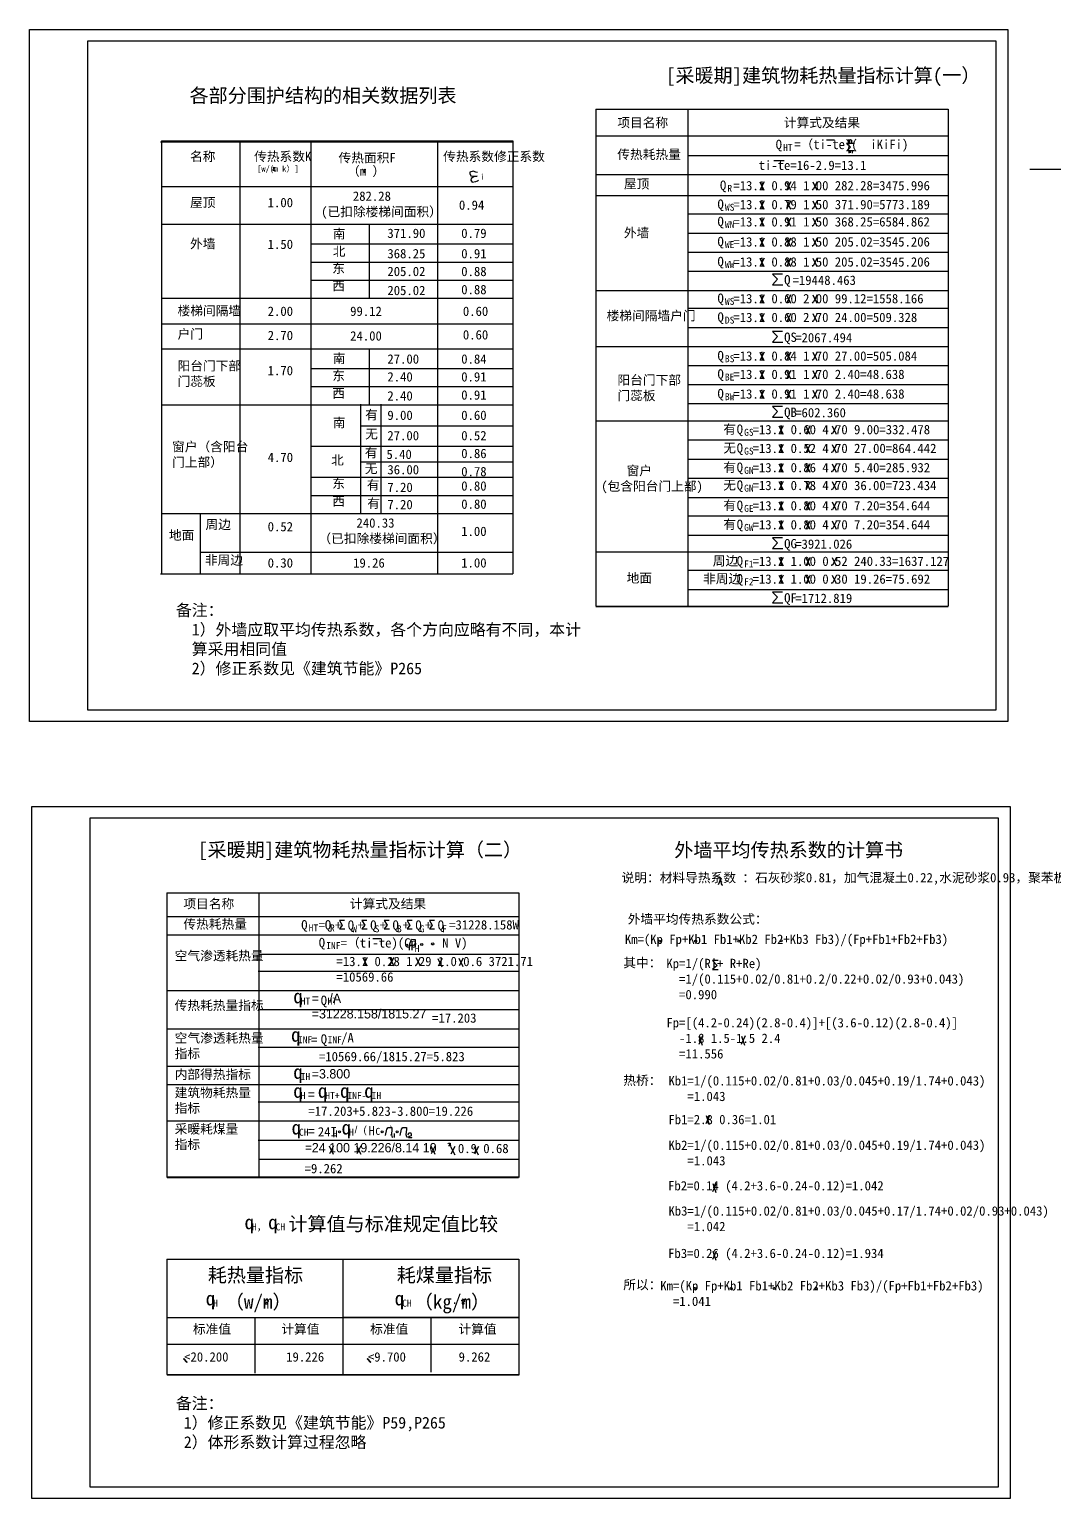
# Model space of a CAD drawing. Header units: metres. Extents: x 338339 to 1133840, y -479113 to 96125.
# Drawn here: x 338339 to 382344, y -285922 to -222886 of the extents above; entities that cross this region are included whole.
import ezdxf

# ---------------------------------------------------------------- set-up
doc = ezdxf.new("R2010")
doc.units = ezdxf.units.M
doc.layers.add('PUB_TITLE', color=4, linetype='Continuous')

msp = doc.modelspace()

# ---------------------------------------------------------------- linework, layer by layer
for p, q in [((362655.47, -226310.15), (362655.47, -247636.49)), ((366603.07, -226308.58), (366603.07, -247620.07)), ((377768.45, -226310.15), (377768.45, -247628.21)), ((362654.65, -227458.48), (377739.88, -227458.48)), ((344009.72, -227666.75), (359084.92, -227666.75)), ((344009.72, -227666.75), (344009.72, -246250.22)), ((347366.76, -227682.62), (347366.76, -246250.22)), ((350423.98, -227674.06), (350423.98, -246250.22)), ((355860.09, -227711.68), (355860.09, -246250.22)), ((359084.92, -227666.75), (359084.92, -246251.47)), ((372550.66, -227631.13), (372898.05, -227631.13)), ((373755.01, -227782.71), (373411.8, -227782.71)), ((373411.8, -227782.71), (373583.4, -227942.6)), ((373583.4, -227942.6), (373457.56, -228079.65)), ((373457.56, -228079.65), (373755.01, -228079.65)), ((373477.86, -227614.97), (373477.86, -227739.11)), ((373483.78, -227644.53), (373501.55, -227620.89)), ((373501.55, -227620.89), (373531.15, -227620.89)), ((373506.29, -228111.33), (373506.29, -228203.12)), ((373531.15, -227620.89), (373543, -227638.62)), ((373543, -227638.62), (373578.53, -227614.97)), ((373543, -227638.62), (373543, -227739.11)), ((373543, -227739.11), (373543, -227638.62)), ((373543.07, -228123.57), (373595.17, -228123.57)), ((373549.2, -228157.22), (373598.24, -228157.22)), ((373578.53, -227614.97), (373625.9, -227632.71)), ((373625.9, -227632.71), (373625.9, -227739.11)), ((373653.65, -228095.39), (373653.65, -228192.04)), ((348786.03, -228821.79), (348835.8, -228799.71)), ((348838.52, -228799.71), (348849.58, -228843.87)), ((366620.58, -228302.17), (377769.63, -228302.17)), ((370298.28, -228506.31), (370728.48, -228506.31)), ((348559.48, -228931.82), (348562.06, -228908.61)), ((348791.56, -228904.59), (348786.88, -228934.4)), ((348786.88, -228934.4), (348859.2, -228931.82)), ((348797.02, -228904.59), (348791.49, -228910.11)), ((348824.74, -228871.47), (348791.56, -228904.59)), ((348846.86, -228843.87), (348824.74, -228871.47)), ((352695.19, -228903.91), (352744.96, -228881.83)), ((352700.72, -228986.71), (352695.19, -228992.23)), ((352695.19, -228992.23), (352696.04, -229016.52)), ((352696.04, -229016.52), (352768.36, -229013.94)), ((352733.9, -228953.59), (352700.72, -228986.71)), ((352756.01, -228925.99), (352733.9, -228953.59)), ((352744.96, -228881.83), (352756.01, -228925.99)), ((352768.36, -229013.94), (352770.94, -228990.73)), ((357393.81, -228972.64), (357248.71, -229008.85)), ((357248.71, -229008.85), (357248.71, -229063.17)), ((357248.71, -229063.17), (357284.99, -229171.8)), ((357284.99, -229171.8), (357448.22, -229189.91)), ((357303.12, -229280.44), (357284.99, -229352.86)), ((357284.99, -229352.86), (357339.4, -229443.39)), ((357411.94, -229208.01), (357303.12, -229280.44)), ((357339.4, -229443.39), (357502.63, -229407.18)), ((357502.63, -229008.85), (357393.81, -228972.64)), ((357557.04, -229189.91), (357411.94, -229208.01)), ((357448.22, -229189.91), (357557.04, -229189.91)), ((357575.17, -229026.96), (357502.63, -229008.85)), ((357502.63, -229407.18), (357575.17, -229389.07)), ((357575.17, -229389.07), (357611.45, -229352.86)), ((362659.46, -229118.41), (377769.63, -229118.41)), ((369687.8, -229422.84), (369861.7, -229780.91)), ((369872.57, -229422.84), (369698.67, -229759.21)), ((370839.91, -229422.84), (371013.81, -229780.91)), ((371024.68, -229422.84), (370850.78, -229759.21)), ((371970.29, -229422.84), (372144.19, -229780.91)), ((372155.06, -229422.84), (371981.15, -229759.21)), ((381275.01, -228885.51), (396385.18, -228885.51)), ((344009.72, -229631.76), (359082.72, -229631.76)), ((362659.46, -230018.86), (377769.63, -230018.86)), ((369687.8, -230234.76), (369861.7, -230592.82)), ((369872.57, -230234.76), (369698.67, -230571.12)), ((370839.91, -230234.76), (371013.81, -230592.82)), ((371024.68, -230234.76), (370850.78, -230571.12)), ((371970.29, -230234.76), (372144.19, -230592.82)), ((372155.06, -230234.76), (371981.15, -230571.12)), ((344009.72, -231247.99), (359082.72, -231247.99)), ((352924.12, -231264.7), (352924.12, -234429.51)), ((366603.07, -230796.57), (377769.63, -230796.57)), ((369687.8, -230976.07), (369861.7, -231334.14)), ((369872.57, -230976.07), (369698.67, -231312.44)), ((370839.91, -230976.07), (371013.81, -231334.14)), ((371024.68, -230976.07), (370850.78, -231312.44)), ((371970.29, -230976.07), (372144.19, -231334.14)), ((372155.06, -230976.07), (371981.15, -231312.44)), ((366603.07, -231622.08), (377769.63, -231622.08)), ((369687.8, -231836.27), (369861.7, -232194.33)), ((369872.57, -231836.27), (369698.67, -232172.63)), ((370839.91, -231836.27), (371013.81, -232194.33)), ((371024.68, -231836.27), (370850.78, -232172.63)), ((371970.29, -231836.27), (372144.19, -232194.33)), ((372155.06, -231836.27), (371981.15, -232172.63)), ((350428.39, -232090.56), (359059.82, -232090.56)), ((366603.07, -232439.68), (377769.63, -232439.68)), ((350428.39, -232867.25), (359059.82, -232867.25)), ((369687.8, -232695.74), (369861.7, -233053.81)), ((369872.57, -232695.74), (369698.67, -233032.11)), ((370839.91, -232695.74), (371013.81, -233053.81)), ((371024.68, -232695.74), (370850.78, -233032.11)), ((371970.29, -232695.74), (372144.19, -233053.81)), ((372155.06, -232695.74), (371981.15, -233032.11)), ((350428.39, -233644.42), (359059.82, -233644.42)), ((366603.07, -233265.19), (377769.63, -233265.19)), ((370659.06, -233383.05), (370234.85, -233383.05)), ((370234.85, -233383.05), (370452.69, -233600.52)), ((370452.69, -233600.52), (370234.85, -233840.87)), ((370234.85, -233840.87), (370681.99, -233840.87)), ((344009.72, -234421.12), (359059.82, -234421.12)), ((362659.46, -234090.08), (377769.63, -234090.08)), ((369687.8, -234271.47), (369861.7, -234629.53)), ((369872.57, -234271.47), (369698.67, -234607.83)), ((370839.91, -234271.47), (371013.81, -234629.53)), ((371024.68, -234271.47), (370850.78, -234607.83)), ((371970.29, -234271.47), (372144.19, -234629.53)), ((372155.06, -234271.47), (371981.15, -234607.83)), ((366603.07, -234853.02), (377769.63, -234853.02)), ((369687.8, -235076.34), (369861.7, -235434.41)), ((369872.57, -235076.34), (369698.67, -235412.7)), ((370839.91, -235076.34), (371013.81, -235434.41)), ((371024.68, -235076.34), (370850.78, -235412.7)), ((371970.29, -235076.34), (372144.19, -235434.41)), ((372155.06, -235076.34), (371981.15, -235412.7)), ((344009.72, -235515.24), (359059.82, -235515.24)), ((366603.07, -235670.62), (377769.63, -235670.62)), ((370234.85, -235845.72), (370452.69, -236063.19)), ((370659.06, -235845.72), (370234.85, -235845.72)), ((370452.69, -236063.19), (370234.85, -236303.54)), ((370234.85, -236303.54), (370681.99, -236303.54)), ((344009.72, -236593.71), (359059.82, -236593.71)), ((352928.29, -236593.15), (352928.29, -238982.18)), ((362653.3, -236496.13), (377769.63, -236496.13)), ((369687.8, -236732.75), (369861.7, -237090.82)), ((369872.57, -236732.75), (369698.67, -237069.12)), ((370839.91, -236732.75), (371013.81, -237090.82)), ((371024.68, -236732.75), (370850.78, -237069.12)), ((371970.29, -236732.75), (372144.19, -237090.82)), ((372155.06, -236732.75), (371981.15, -237069.12)), ((350428.39, -237437.43), (359059.82, -237437.43)), ((366603.07, -237300.31), (377769.63, -237300.31)), ((369687.8, -237518.85), (369861.7, -237876.91)), ((369872.57, -237518.85), (369698.67, -237855.21)), ((370839.91, -237518.85), (371013.81, -237876.91)), ((371024.68, -237518.85), (370850.78, -237855.21)), ((371970.29, -237518.85), (372144.19, -237876.91)), ((372155.06, -237518.85), (371981.15, -237855.21)), ((350428.39, -238214.13), (359059.82, -238214.13)), ((366603.07, -238125.83), (377769.63, -238125.83)), ((369687.8, -238361.54), (369861.7, -238719.61)), ((369872.57, -238361.54), (369698.67, -238697.9)), ((370839.91, -238361.54), (371013.81, -238719.61)), ((371024.68, -238361.54), (370850.78, -238697.9)), ((371970.29, -238361.54), (372144.19, -238719.61)), ((372155.06, -238361.54), (371981.15, -238697.9)), ((344006.55, -238991.29), (359059.82, -238991.29)), ((352553.58, -238972.15), (352553.58, -243641.58)), ((353426.23, -238972.15), (353426.23, -243641.58)), ((366603.07, -238943.43), (377769.63, -238943.43)), ((370659.06, -239065.33), (370234.85, -239065.33)), ((370234.85, -239065.33), (370452.69, -239282.79)), ((370452.69, -239282.79), (370234.85, -239523.15)), ((370234.85, -239523.15), (370681.99, -239523.15)), ((352551.34, -239898.99), (359059.82, -239898.99)), ((362656.58, -239686.99), (377769.63, -239686.99)), ((370512.9, -239889.45), (370686.8, -240247.52)), ((370697.67, -239889.45), (370523.77, -240225.81)), ((371665.01, -239889.45), (371838.92, -240247.52)), ((371849.78, -239889.45), (371675.88, -240225.81)), ((372795.39, -239889.45), (372969.29, -240247.52)), ((372980.16, -239889.45), (372806.26, -240225.81)), ((350428.39, -240770.15), (359059.82, -240770.15)), ((366603.07, -240500.97), (377769.63, -240500.97)), ((370512.9, -240695.46), (370686.8, -241053.52)), ((370697.67, -240695.46), (370523.77, -241031.82)), ((371665.01, -240695.46), (371838.92, -241053.52)), ((371849.78, -240695.46), (371675.88, -241031.82)), ((372795.39, -240695.46), (372969.29, -241053.52)), ((372980.16, -240695.46), (372806.26, -241031.82)), ((366603.07, -241326.48), (377769.63, -241326.48)), ((352570.75, -241438.96), (359079.23, -241438.96)), ((370512.9, -241522.13), (370686.8, -241880.2)), ((370697.67, -241522.13), (370523.77, -241858.5)), ((371665.01, -241522.13), (371838.92, -241880.2)), ((371849.78, -241522.13), (371675.88, -241858.5)), ((372795.39, -241522.13), (372969.29, -241880.2)), ((372980.16, -241522.13), (372806.26, -241858.5)), ((350428.39, -242104.4), (359059.82, -242104.4)), ((366603.07, -242144.08), (377769.63, -242144.08)), ((370512.9, -242286.81), (370686.8, -242644.87)), ((370697.67, -242286.81), (370523.77, -242623.17)), ((371665.01, -242286.81), (371838.92, -242644.87)), ((371849.78, -242286.81), (371675.88, -242623.17)), ((372795.39, -242286.81), (372969.29, -242644.87)), ((372980.16, -242286.81), (372806.26, -242623.17)), ((350428.39, -242881.56), (359059.82, -242881.56)), ((366603.07, -242969.59), (377769.63, -242969.59)), ((370512.9, -243154.82), (370686.8, -243512.88)), ((370697.67, -243154.82), (370523.77, -243491.18)), ((371665.01, -243154.82), (371838.92, -243512.88)), ((371849.78, -243154.82), (371675.88, -243491.18)), ((372795.39, -243154.82), (372969.29, -243512.88)), ((372980.16, -243154.82), (372806.26, -243491.18)), ((344009.72, -243658.26), (359059.82, -243658.26)), ((345668.26, -243661.71), (345668.26, -246241.35)), ((366603.07, -243757.45), (377769.63, -243757.45)), ((370512.9, -243971.66), (370686.8, -244329.72)), ((370697.67, -243971.66), (370523.77, -244308.02)), ((371665.01, -243971.66), (371838.92, -244329.72)), ((371849.78, -243971.66), (371675.88, -244308.02)), ((372795.39, -243971.66), (372969.29, -244329.72)), ((372980.16, -243971.66), (372806.26, -244308.02)), ((366603.07, -244582.96), (377769.63, -244582.96)), ((370234.85, -244703.14), (370452.69, -244920.61)), ((370659.06, -244703.14), (370234.85, -244703.14)), ((370452.69, -244920.61), (370234.85, -245160.96)), ((370234.85, -245160.96), (370681.99, -245160.96)), ((345669.21, -245312.49), (359056.99, -245312.49)), ((362656.72, -245298.91), (377769.63, -245298.91)), ((370512.9, -245539.26), (370686.8, -245897.32)), ((370697.67, -245539.26), (370523.77, -245875.62)), ((371665.01, -245539.26), (371838.92, -245897.32)), ((371849.78, -245539.26), (371675.88, -245875.62)), ((372795.39, -245539.26), (372969.29, -245897.32)), ((372980.16, -245539.26), (372806.26, -245875.62)), ((344010.59, -246250.22), (359084.92, -246250.22)), ((366603.07, -246091.42), (377769.63, -246091.42)), ((370512.9, -246303.82), (370686.8, -246661.88)), ((370697.67, -246303.82), (370523.77, -246640.18)), ((371665.01, -246303.82), (371838.92, -246661.88)), ((371849.78, -246303.82), (371675.88, -246640.18)), ((372795.39, -246303.82), (372969.29, -246661.88)), ((372980.16, -246303.82), (372806.26, -246640.18)), ((366603.07, -246916.93), (377769.63, -246916.93)), ((370659.06, -247028.75), (370234.85, -247028.75)), ((370234.85, -247028.75), (370452.69, -247246.22)), ((362656.72, -247632.88), (377769.63, -247632.88)), ((370452.69, -247246.22), (370234.85, -247486.57)), ((370234.85, -247486.57), (370681.99, -247486.57)), ((367859.55, -259226.86), (367956.95, -259256.03)), ((367986.17, -259392.16), (367898.51, -259586.63)), ((367956.95, -259256.03), (367995.91, -259353.26)), ((367995.91, -259353.26), (368034.87, -259547.74)), ((368034.87, -259547.74), (368064.09, -259586.63)), ((368064.09, -259586.63), (368093.31, -259596.35)), ((344235.31, -259924.62), (344235.31, -272145.3)), ((348182.91, -259923.05), (348182.91, -272145.3)), ((359348.29, -259924.62), (359348.29, -272145.3)), ((344243.55, -260952.77), (359347.42, -260952.77)), ((351865.83, -261121.53), (351650.78, -261121.53)), ((351650.78, -261121.53), (351768.71, -261315.44)), ((351768.71, -261315.44), (351650.78, -261474.72)), ((351650.78, -261474.72), (351872.77, -261474.72)), ((352614.96, -261121.53), (352732.89, -261315.44)), ((352830.01, -261121.53), (352614.96, -261121.53)), ((352732.89, -261315.44), (352614.96, -261474.72)), ((352614.96, -261474.72), (352836.95, -261474.72)), ((353787.2, -261121.53), (353572.15, -261121.53)), ((353572.15, -261121.53), (353690.08, -261315.44)), ((353690.08, -261315.44), (353572.15, -261474.72)), ((353572.15, -261474.72), (353794.14, -261474.72)), ((354768.13, -261121.53), (354553.07, -261121.53)), ((354553.07, -261121.53), (354671, -261315.44)), ((354671, -261315.44), (354553.07, -261474.72)), ((354553.07, -261474.72), (354775.06, -261474.72)), ((355510.26, -261121.53), (355628.2, -261315.44)), ((355725.32, -261121.53), (355510.26, -261121.53)), ((355628.2, -261315.44), (355510.26, -261474.72)), ((355510.26, -261474.72), (355732.25, -261474.72)), ((344240.07, -261731.05), (359354.48, -261731.05)), ((353086.49, -261887.75), (353433.87, -261887.75)), ((354650.96, -262394.03), (354664.48, -262124.21)), ((354664.48, -262124.21), (354745.56, -261921.84)), ((354826.65, -262191.66), (354677.99, -262191.66)), ((354745.56, -261921.84), (354894.22, -261935.33)), ((354894.22, -262110.71), (354826.65, -262191.66)), ((354894.22, -261935.33), (354894.22, -262110.71)), ((348187.92, -262556.56), (359354.48, -262556.56)), ((352650.35, -262708.47), (352824.26, -263066.53)), ((352835.12, -262708.47), (352661.22, -263044.83)), ((353802.46, -262708.47), (353976.37, -263066.53)), ((353987.24, -262708.47), (353813.33, -263044.83)), ((354932.84, -262708.47), (355106.74, -263066.53)), ((355117.61, -262708.47), (354943.71, -263044.83)), ((355871.16, -262746.7), (356045.06, -263104.76)), ((356055.93, -262746.7), (355882.03, -263083.06)), ((356771.18, -262727.58), (356945.08, -263085.65)), ((356955.95, -262727.58), (356782.05, -263063.95)), ((367898.57, -262837.44), (367658.5, -262837.44)), ((367658.5, -262837.44), (367852.85, -263042.87)), ((348165.85, -263292.7), (359332.41, -263292.7)), ((367852.85, -263042.87), (367658.5, -263225.47)), ((367658.5, -263225.47), (367898.57, -263225.47)), ((344251.25, -264118.21), (359332.41, -264118.21)), ((348165.85, -264935.81), (359332.41, -264935.81)), ((344281.36, -265761.32), (359332.41, -265761.32)), ((348165.85, -266549.18), (359332.41, -266549.18)), ((367227.16, -266072.82), (367065.91, -266437.69)), ((367077.18, -266076.81), (367211.07, -266464.42)), ((369054.62, -266072.82), (368893.37, -266437.69)), ((368904.65, -266076.81), (369038.53, -266464.42)), ((344245.34, -267374.69), (359332.41, -267374.69)), ((344251.66, -268157.77), (359354.48, -268157.77)), ((348165.85, -268893.91), (359332.41, -268893.91)), ((344251.25, -269719.42), (359332.41, -269719.42)), ((367531.97, -269478.55), (367370.72, -269843.42)), ((367382, -269482.54), (367515.88, -269870.15)), ((353627.03, -270346.65), (353676.73, -270073.74)), ((353676.73, -270073.74), (353738.86, -269999.31)), ((353738.86, -269999.31), (353900.4, -269999.31)), ((353900.4, -270086.15), (353875.55, -270297.03)), ((353875.55, -270297.03), (353900.4, -270383.87)), ((353900.4, -269999.31), (353900.4, -270086.15)), ((353900.4, -270383.87), (353937.68, -270408.68)), ((354001.06, -270251.12), (354001.06, -270430.4)), ((354255.58, -270346.65), (354305.28, -270073.74)), ((354305.28, -270073.74), (354367.41, -269999.31)), ((354367.41, -269999.31), (354528.95, -269999.31)), ((354528.95, -270086.15), (354504.1, -270297.03)), ((354504.1, -270297.03), (354528.95, -270383.87)), ((354528.95, -269999.31), (354528.95, -270086.15)), ((354528.95, -270383.87), (354566.23, -270408.68)), ((354599.68, -270310.88), (354619.64, -270231.2)), ((354619.64, -270380.6), (354609.66, -270420.44)), ((354609.66, -270420.44), (354609.66, -270430.4)), ((354619.64, -270231.2), (354709.43, -270231.2)), ((354659.54, -270380.6), (354619.64, -270380.6)), ((354719.41, -270350.72), (354659.54, -270380.6)), ((354709.43, -270231.2), (354729.38, -270290.96)), ((354729.38, -270290.96), (354719.41, -270350.72)), ((354749.34, -270430.4), (354749.34, -270410.48)), ((348165.85, -270537.02), (359332.41, -270537.02)), ((351203.25, -270792.16), (351377.16, -271150.22)), ((351388.03, -270792.16), (351214.12, -271128.52)), ((352385.8, -270792.16), (352559.71, -271150.22)), ((352570.58, -270792.16), (352396.67, -271128.52)), ((354609.66, -270430.4), (354699.45, -270430.4)), ((354699.45, -270430.4), (354749.34, -270430.4)), ((355566.61, -270792.16), (355740.51, -271150.22)), ((355751.38, -270792.16), (355577.47, -271128.52)), ((356318.46, -270699.26), (356335.15, -270674.27)), ((356343.5, -270790.92), (356326.81, -270774.25)), ((356335.15, -270674.27), (356401.93, -270674.27)), ((356385.23, -270799.25), (356343.5, -270790.92)), ((356401.93, -270724.26), (356351.85, -270732.59)), ((356351.85, -270732.59), (356401.93, -270732.59)), ((356410.27, -270782.58), (356385.23, -270799.25)), ((356401.93, -270674.27), (356401.93, -270724.26)), ((356401.93, -270732.59), (356410.27, -270782.58)), ((356421.25, -270808.25), (356595.15, -271166.32)), ((356606.02, -270808.25), (356432.12, -271144.62)), ((357433.41, -270808.25), (357607.32, -271166.32)), ((357618.19, -270808.25), (357444.28, -271144.62)), ((348177.52, -271362.53), (359332.41, -271362.53)), ((344249.53, -272150.39), (359332.41, -272150.39)), ((367823.46, -272399.05), (367662.21, -272763.92)), ((367673.49, -272403.04), (367807.37, -272790.65)), ((367823.46, -275299.65), (367662.21, -275664.52)), ((367673.49, -275303.64), (367807.37, -275691.25)), ((344235.31, -275649.29), (344235.31, -280592.63)), ((351791.8, -275649.29), (351791.8, -280631.44)), ((359348.29, -275649.29), (359348.29, -280611.56)), ((348467.68, -277414.56), (348527.35, -277384.78)), ((348467.68, -277444.35), (348467.68, -277414.56)), ((348482.6, -277503.92), (348479.77, -277564.5)), ((348479.77, -277564.5), (348542.27, -277563.49)), ((348542.27, -277503.92), (348482.6, -277503.92)), ((348527.35, -277384.78), (348572.11, -277384.78)), ((348587.03, -277459.24), (348542.27, -277503.92)), ((348542.27, -277563.49), (348572.11, -277563.49)), ((348572.11, -277384.78), (348587.03, -277459.24)), ((348572.11, -277563.49), (348572.11, -277533.7)), ((356592.52, -277503.92), (356589.69, -277564.5)), ((356901.82, -277414.56), (356961.49, -277384.78)), ((356901.82, -277444.35), (356901.82, -277414.56)), ((356916.74, -277503.92), (356913.91, -277564.5)), ((356913.91, -277564.5), (356976.41, -277563.49)), ((356976.41, -277503.92), (356916.74, -277503.92)), ((356961.49, -277384.78), (357006.25, -277384.78)), ((357021.16, -277459.24), (356976.41, -277503.92)), ((356976.41, -277563.49), (357006.25, -277563.49)), ((357006.25, -277384.78), (357021.16, -277459.24)), ((357006.25, -277563.49), (357006.25, -277533.7)), ((344230.14, -278149), (359345.37, -278149)), ((344230.14, -278149), (351787.76, -278149)), ((348008.95, -278149), (348008.95, -280540.59)), ((359345.37, -278149), (351787.76, -278149)), ((355566.56, -278149), (355566.56, -280502.24)), ((344251.66, -279301.74), (359354.48, -279301.74)), ((344251.66, -280611.56), (359354.48, -280611.56))]:
    msp.add_line(p, q)
for points in [[(362655.47, -226310.15), (377768.45, -226310.15)], [(343963.85, -227712.85), (359076.83, -227712.85)], [(343963.85, -246240.68), (359076.83, -246240.68)], [(362655.47, -247651.47), (377768.45, -247651.47)], [(344235.31, -259924.62), (359348.29, -259924.62)], [(344235.31, -272117.55), (359348.29, -272117.55)], [(344235.31, -275649.29), (359348.29, -275649.29)], [(344235.31, -280592.63), (359348.29, -280592.63)]]:
    msp.add_lwpolyline(points)
for points in [[(344950.77, -279929.23), (344965.34, -279917.02), (345109.46, -280073.63), (345091.57, -280088.12)], [(352835.32, -279929.23), (352849.88, -279917.02), (352994.01, -280073.63), (352976.11, -280088.12)]]:
    msp.add_lwpolyline(points, close=True)
for centre, radius in [((373506.29, -228092.97), 6.84), ((348882.48, -228966.25), 9.5), ((354543.28, -262182.56), 43.33), ((355176.75, -262146.63), 43.33), ((355648.97, -262125.68), 43.33), ((365376, -262005.23), 43.33), ((366936.25, -262005.23), 43.33), ((368792.89, -262001), 43.33), ((370609.17, -261992.76), 43.33), ((351651.3, -270189.91), 43.33), ((353477.96, -270189.91), 43.33), ((354126.46, -270189.91), 43.33), ((366894.64, -276901.55), 43.33), ((368462.75, -276901.55), 43.33), ((370303, -276901.55), 43.33), ((372104.94, -276901.55), 43.33)]:
    msp.add_circle(centre, radius)
at = {"layer": 'PUB_TITLE'}
for points in [[(338338.69, -252585.57), (338338.69, -222885.57), (380338.69, -222885.57), (380338.69, -252585.57)], [(340838.69, -252085.57), (379838.69, -252085.57), (379838.69, -223385.57), (340838.69, -223385.57)], [(338440.44, -285922), (338440.44, -256222), (380440.44, -256222), (380440.44, -285922)], [(340940.44, -285422), (379940.44, -285422), (379940.44, -256722), (340940.44, -256722)]]:
    msp.add_lwpolyline(points, close=True, dxfattribs=at)

# ---------------------------------------------------------------- texts
at = {"attachment_point": 1}
for s, insert, char_height in [('{\\f宋体|b0|i0|c134|p54;[采暖期]建筑物耗热量指标计算(一）}', (365657.33, -224559.24), 600), ('{\\f宋体|b0|i0|c134|p54;各部分围护结构的相关数据列表}', (345213.85, -225421.78), 600), ('{\\f宋体|b0|i0|c134|p54;项目名称}', (363574.72, -226683.97), 400), ('{\\f宋体|b0|i0|c134|p54;计算式及结果}', (370720, -226683.97), 400), ('{\\f宋体|b0|i0|c134|p54;=（ti-te)(  iKiFi)}', (371166.6, -227621.71), 400), ('{\\f宋体|b0|i0|c134|p54;名称}', (345234.84, -228136.31), 400), ('{\\f宋体|b0|i0|c134|p54;传热系数K}', (347986.3, -228136.31), 400), ('{\\f宋体|b0|i0|c134|p54;传热面积F}', (351609, -228193.78), 400), ('{\\f宋体|b0|i0|c134|p54;传热系数修正系数}', (356100, -228136.31), 400), ('{\\f宋体|b0|i0|c134|p54;传热耗热量}', (363574.72, -228047.42), 400), ('{\\f宋体|b0|i0|c134|p54;Q}', (370370.87, -227621.71), 400), ('HT', (370689.42, -227805.13), 300), ('{\\f宋体|b0|i0|c134|p54;[w/(m} {\\f宋体|b0|i0|c134|p54;k）]}', (348118.24, -228743.14), 250), ('{\\f宋体|b0|i0|c134|p54;（m ）}', (351973.29, -228767.03), 400), ('{\\f宋体|b0|i0|c134|p54;ti-te=16-2.9=13.1}', (369640.39, -228517.41), 400), ('{\\f宋体|b0|i0|c134|p54;i}', (357689.58, -229088.23), 250), ('{\\f宋体|b0|i0|c134|p54;屋顶}', (363856.31, -229312.42), 400), ('{\\f宋体|b0|i0|c134|p54;Q}', (367978.96, -229371.69), 400), ('{\\f宋体|b0|i0|c134|p54;=13.1 0.94 1.00 282.28=3475.996}', (368555.57, -229388.62), 400), ('{\\f宋体|b0|i0|c134|p54;屋顶}', (345234.84, -230113.39), 400), ('{\\f宋体|b0|i0|c134|p54;     282.28\\P(已扣除楼梯间面积）}', (350863.51, -229839.97), 400), ('{\\f宋体|b0|i0|c134|p54;R}', (368297.51, -229555.12), 300), ('{\\f宋体|b0|i0|c134|p54;1.00}', (348566.99, -230113.39), 400), ('{\\f宋体|b0|i0|c134|p54;0.94}', (356776.73, -230222.79), 400), ('{\\f宋体|b0|i0|c134|p54;Q}', (367872.64, -230183.61), 400), ('{\\f宋体|b0|i0|c134|p54;WS}', (368191.19, -230367.03), 300), ('{\\f宋体|b0|i0|c134|p54;=13.1 0.79 1.50 371.90=5773.189}', (368555.57, -230200.54), 400), ('{\\f宋体|b0|i0|c134|p54;Q}', (367872.64, -230924.92), 400), ('{\\f宋体|b0|i0|c134|p54;WN}', (368191.19, -231108.34), 300), ('{\\f宋体|b0|i0|c134|p54;=13.1 0.91 1.50 368.25=6584.862}', (368555.57, -230941.85), 400), ('{\\f宋体|b0|i0|c134|p54;外墙}', (345234.84, -231880.74), 400), ('{\\f宋体|b0|i0|c134|p54;1.50}', (348566.99, -231905.99), 400), ('{\\f宋体|b0|i0|c134|p54;南}', (351360.36, -231454.63), 400), ('{\\f宋体|b0|i0|c134|p54;371.90}', (353704.93, -231433.09), 400), ('{\\f宋体|b0|i0|c134|p54;0.79}', (356875.16, -231433.09), 400), ('{\\f宋体|b0|i0|c134|p54;外墙}', (363856.31, -231409.15), 400), ('{\\f宋体|b0|i0|c134|p54;Q}', (367872.64, -231785.12), 400), ('{\\f宋体|b0|i0|c134|p54;WE}', (368191.19, -231968.54), 300), ('{\\f宋体|b0|i0|c134|p54;=13.1 0.88 1.50 205.02=3545.206}', (368555.57, -231802.05), 400), ('{\\f宋体|b0|i0|c134|p54;北}', (351360.36, -232206.58), 400), ('{\\f宋体|b0|i0|c134|p54;368.25}', (353704.93, -232306.14), 400), ('{\\f宋体|b0|i0|c134|p54;0.91}', (356875.16, -232306.14), 400), ('{\\f宋体|b0|i0|c134|p54;东}', (351337.54, -232935.74), 400), ('{\\f宋体|b0|i0|c134|p54;205.02}', (353704.93, -233070.06), 400), ('{\\f宋体|b0|i0|c134|p54;0.88}', (356875.16, -233070.06), 400), ('{\\f宋体|b0|i0|c134|p54;Q}', (367872.64, -232644.59), 400), ('{\\f宋体|b0|i0|c134|p54;WW}', (368191.19, -232828.02), 300), ('{\\f宋体|b0|i0|c134|p54;=13.1 0.88 1.50 205.02=3545.206}', (368555.57, -232661.52), 400), ('{\\f宋体|b0|i0|c134|p54;西}', (351337.54, -233687.68), 400), ('{\\f宋体|b0|i0|c134|p54;0.88}', (356875.16, -233848.97), 400), ('{\\f宋体|b0|i0|c134|p54;Q}', (370735.04, -233431), 400), ('{\\f宋体|b0|i0|c134|p54;=19448.463}', (371094.84, -233447.93), 400), ('{\\f宋体|b0|i0|c134|p54;205.02}', (353704.93, -233886.62), 400), ('{\\f宋体|b0|i0|c134|p54;Q}', (367872.64, -234220.32), 400), ('{\\f宋体|b0|i0|c134|p54;WS}', (368191.19, -234403.74), 300), ('{\\f宋体|b0|i0|c134|p54;=13.1 0.60 2.00 99.12=1558.166}', (368555.57, -234237.24), 400), ('{\\f宋体|b0|i0|c134|p54;楼梯间隔墙}', (344700, -234756.4), 400), ('{\\f宋体|b0|i0|c134|p54;2.00}', (348566.99, -234779.2), 400), ('{\\f宋体|b0|i0|c134|p54;99.12}', (352107.07, -234779.2), 400), ('{\\f宋体|b0|i0|c134|p54;0.60}', (356946.09, -234779.2), 400), ('{\\f宋体|b0|i0|c134|p54;楼梯间隔墙户门}', (363115.24, -234968.97), 400), ('{\\f宋体|b0|i0|c134|p54;Q}', (367872.64, -235025.19), 400), ('{\\f宋体|b0|i0|c134|p54;=13.1 0.60 2.70 24.00=509.328}', (368555.57, -235042.12), 400), ('{\\f宋体|b0|i0|c134|p54;户门}', (344700, -235751.68), 400), ('{\\f宋体|b0|i0|c134|p54;DS}', (368191.19, -235208.61), 300), ('{\\f宋体|b0|i0|c134|p54;2.70}', (348566.99, -235815.95), 400), ('{\\f宋体|b0|i0|c134|p54;24.00}', (352107.07, -235836.68), 400), ('{\\f宋体|b0|i0|c134|p54;0.60}', (356946.09, -235788.88), 400), ('{\\f宋体|b0|i0|c134|p54;QS}', (370735.04, -235893.67), 400), ('{\\f宋体|b0|i0|c134|p54;=2067.494}', (371208.84, -235910.6), 400), ('{\\f宋体|b0|i0|c134|p54;南}', (351360.36, -236801.5), 400), ('{\\f宋体|b0|i0|c134|p54;27.00}', (353704.93, -236828.23), 400), ('{\\f宋体|b0|i0|c134|p54;0.84}', (356875.16, -236828.23), 400), ('{\\f宋体|b0|i0|c134|p54;Q}', (367872.64, -236681.6), 400), ('{\\f宋体|b0|i0|c134|p54;BS}', (368191.19, -236865.03), 300), ('{\\f宋体|b0|i0|c134|p54;=13.1 0.84 1.70 27.00=505.084}', (368555.57, -236698.53), 400), ('{\\f宋体|b0|i0|c134|p54;阳台门下部\\P门蕊板}', (344700, -237120), 400), ('{\\f宋体|b0|i0|c134|p54;1.70}', (348566.99, -237323.31), 400), ('{\\f宋体|b0|i0|c134|p54;东}', (351337.54, -237543.15), 400), ('{\\f宋体|b0|i0|c134|p54;2.40}', (353704.93, -237592.15), 400), ('{\\f宋体|b0|i0|c134|p54;0.91}', (356875.16, -237592.15), 400), ('{\\f宋体|b0|i0|c134|p54;Q}', (367872.64, -237467.7), 400), ('{\\f宋体|b0|i0|c134|p54;=13.1 0.91 1.70 2.40=48.638}', (368555.57, -237484.63), 400), ('{\\f宋体|b0|i0|c134|p54;西}', (351337.54, -238295.1), 400), ('{\\f宋体|b0|i0|c134|p54;阳台门下部\\P门蕊板}', (363580.86, -237728.89), 400), ('{\\f宋体|b0|i0|c134|p54;BE}', (368191.19, -237651.12), 300), ('{\\f宋体|b0|i0|c134|p54;2.40}', (353704.93, -238408.71), 400), ('{\\f宋体|b0|i0|c134|p54;0.91}', (356875.16, -238371.06), 400), ('{\\f宋体|b0|i0|c134|p54;Q}', (367872.64, -238310.39), 400), ('{\\f宋体|b0|i0|c134|p54;BW}', (368191.19, -238493.81), 300), ('{\\f宋体|b0|i0|c134|p54;=13.1 0.91 1.70 2.40=48.638}', (368555.57, -238327.32), 400), ('{\\f宋体|b0|i0|c134|p54;南}', (351360.36, -239554.11), 400), ('{\\f宋体|b0|i0|c134|p54;有}', (352752.57, -239220.75), 400), ('{\\f宋体|b0|i0|c134|p54;9.00}', (353704.93, -239241.52), 400), ('{\\f宋体|b0|i0|c134|p54;0.60}', (356875.16, -239241.52), 400), ('{\\f宋体|b0|i0|c134|p54;QB}', (370735.04, -239113.27), 400), ('{\\f宋体|b0|i0|c134|p54;=602.360}', (371208.84, -239130.2), 400), ('{\\f宋体|b0|i0|c134|p54;无}', (352752.57, -240042.76), 400), ('{\\f宋体|b0|i0|c134|p54;27.00}', (353704.93, -240114.57), 400), ('{\\f宋体|b0|i0|c134|p54;0.52}', (356875.16, -240114.57), 400), ('{\\f宋体|b0|i0|c134|p54;有}', (368124.28, -239838.3), 400), ('{\\f宋体|b0|i0|c134|p54;Q}', (368697.74, -239838.3), 400), ('{\\f宋体|b0|i0|c134|p54;GS}', (369016.29, -240021.72), 300), ('{\\f宋体|b0|i0|c134|p54;=13.1 0.60 4.70 9.00=332.478}', (369380.67, -239855.23), 400), ('{\\f宋体|b0|i0|c134|p54;窗户（含阳台\\P门上部）}', (344464.59, -240586.87), 400), ('{\\f宋体|b0|i0|c134|p54;有}', (352735.05, -240847.28), 400), ('{\\f宋体|b0|i0|c134|p54;无}', (368124.28, -240644.31), 400), ('{\\f宋体|b0|i0|c134|p54;Q}', (368697.74, -240644.31), 400), ('{\\f宋体|b0|i0|c134|p54;=13.1 0.52 4.70 27.00=864.442}', (369380.67, -240661.24), 400), ('{\\f宋体|b0|i0|c134|p54;4.70}', (348566.99, -241046.91), 400), ('{\\f宋体|b0|i0|c134|p54;北}', (351290.33, -241164.94), 400), ('{\\f宋体|b0|i0|c134|p54;5.40}', (353664.98, -240916.8), 400), ('{\\f宋体|b0|i0|c134|p54;0.86}', (356875.16, -240878.49), 400), ('{\\f宋体|b0|i0|c134|p54;有}', (368124.28, -241470.98), 400), ('{\\f宋体|b0|i0|c134|p54;GS}', (369016.29, -240827.73), 300), ('{\\f宋体|b0|i0|c134|p54;无}', (352735.05, -241529.38), 400), ('{\\f宋体|b0|i0|c134|p54;36.00}', (353704.93, -241575.42), 400), ('{\\f宋体|b0|i0|c134|p54;0.78}', (356875.16, -241657.4), 400), ('{\\f宋体|b0|i0|c134|p54;    窗户\\P(包含阳台门上部)}', (362884.43, -241615.94), 400), ('{\\f宋体|b0|i0|c134|p54;Q}', (368697.74, -241470.98), 400), ('{\\f宋体|b0|i0|c134|p54;GN}', (369016.29, -241654.41), 300), ('{\\f宋体|b0|i0|c134|p54;=13.1 0.86 4.70 5.40=285.932}', (369380.67, -241487.91), 400), ('{\\f宋体|b0|i0|c134|p54;东}', (351337.54, -242172.88), 400), ('{\\f宋体|b0|i0|c134|p54;有}', (352822.65, -242228.97), 400), ('{\\f宋体|b0|i0|c134|p54;7.20}', (353704.93, -242332.16), 400), ('{\\f宋体|b0|i0|c134|p54;0.80}', (356875.16, -242274.56), 400), ('{\\f宋体|b0|i0|c134|p54;无}', (368124.28, -242235.66), 400), ('{\\f宋体|b0|i0|c134|p54;Q}', (368697.74, -242235.66), 400), ('{\\f宋体|b0|i0|c134|p54;GN}', (369016.29, -242419.08), 300), ('{\\f宋体|b0|i0|c134|p54;=13.1 0.78 4.70 36.00=723.434}', (369380.67, -242252.58), 400), ('{\\f宋体|b0|i0|c134|p54;西}', (351337.54, -242924.83), 400), ('{\\f宋体|b0|i0|c134|p54;有}', (352840.17, -243016), 400), ('{\\f宋体|b0|i0|c134|p54;7.20}', (353704.93, -243071.21), 400), ('{\\f宋体|b0|i0|c134|p54;0.80}', (356875.16, -243053.47), 400), ('{\\f宋体|b0|i0|c134|p54;有}', (368124.28, -243103.67), 400), ('{\\f宋体|b0|i0|c134|p54;Q}', (368697.74, -243103.67), 400), ('{\\f宋体|b0|i0|c134|p54;GE}', (369016.29, -243287.09), 300), ('{\\f宋体|b0|i0|c134|p54;=13.1 0.80 4.70 7.20=354.644}', (369380.67, -243120.6), 400), ('{\\f宋体|b0|i0|c134|p54;周边}', (345899.12, -243924.29), 400), ('{\\f宋体|b0|i0|c134|p54;      240.33\\P（已扣除楼梯间面积）}', (350745.9, -243861.24), 400), ('{\\f宋体|b0|i0|c134|p54;有}', (368124.28, -243920.5), 400), ('{\\f宋体|b0|i0|c134|p54;Q}', (368697.74, -243920.5), 400), ('{\\f宋体|b0|i0|c134|p54;=13.1 0.80 4.70 7.20=354.644}', (369380.67, -243937.43), 400), ('{\\f宋体|b0|i0|c134|p54;地面}', (344329.26, -244383.63), 400), ('{\\f宋体|b0|i0|c134|p54;0.52}', (348566.99, -244020.4), 400), ('{\\f宋体|b0|i0|c134|p54;1.00}', (356875.16, -244220.64), 400), ('{\\f宋体|b0|i0|c134|p54;GW}', (369016.29, -244103.93), 300), ('{\\f宋体|b0|i0|c134|p54;QG}', (370735.04, -244751.09), 400), ('{\\f宋体|b0|i0|c134|p54;=3921.026}', (371208.84, -244768.02), 400), ('{\\f宋体|b0|i0|c134|p54;非周边}', (345872.05, -245452.11), 400), ('{\\f宋体|b0|i0|c134|p54;0.30}', (348566.99, -245575.61), 400), ('{\\f宋体|b0|i0|c134|p54;19.26}', (352233.94, -245575.61), 400), ('{\\f宋体|b0|i0|c134|p54;1.00}', (356875.16, -245573.51), 400), ('{\\f宋体|b0|i0|c134|p54;周边}', (367671.31, -245488.11), 400), ('{\\f宋体|b0|i0|c134|p54;Q}', (368697.74, -245488.11), 400), ('{\\f宋体|b0|i0|c134|p54;F1}', (369016.29, -245671.53), 300), ('{\\f宋体|b0|i0|c134|p54;=13.1 1.00 0.52 240.33=1637.127}', (369380.67, -245505.04), 400), ('{\\f宋体|b0|i0|c134|p54;地面}', (363975.15, -246224.09), 400), ('{\\f宋体|b0|i0|c134|p54;非周边}', (367255.55, -246252.67), 400), ('{\\f宋体|b0|i0|c134|p54;Q}', (368697.74, -246252.67), 400), ('{\\f宋体|b0|i0|c134|p54;F2}', (369016.29, -246436.09), 300), ('{\\f宋体|b0|i0|c134|p54;=13.1 1.00 0.30 19.26=75.692}', (369380.67, -246269.6), 400), ('{\\f宋体|b0|i0|c134|p54;QF}', (370735.04, -247076.7), 400), ('{\\f宋体|b0|i0|c134|p54;=1712.819}', (371208.84, -247093.63), 400), ('{\\f宋体|b0|i0|c134|p54;备注：\\P  1）外墙应取平均传热系数，各个方向应略有不同，本计\\P  算采用相同值\\P  2）修正系数见《建筑节能》P265}', (344626.74, -247551.73), 500), ('{\\f宋体|b0|i0|c134|p54;[采暖期]建筑物耗热量指标计算（二）}', (345575.64, -257780.12), 600), ('{\\f宋体|b0|i0|c134|p54;  外墙平均传热系数的计算书}', (365202.87, -257791.81), 600), ('{\\f宋体|b0|i0|c134|p54;说明：材料导热系数 ：石灰砂浆0.81，加气混凝土0.22,水泥砂浆0.93，聚苯板0.045，钢筋混凝土1.74}', (363757.41, -259079.7), 400), ('{\\f宋体|b0|i0|c134|p54;项目名称}', (344950.28, -260200.53), 400), ('{\\f宋体|b0|i0|c134|p54;计算式及结果}', (352095.56, -260200.53), 400), ('{\\f宋体|b0|i0|c134|p54;外墙平均传热系数公式：}', (364021.67, -260854.4), 400), ('{\\f宋体|b0|i0|c134|p54;传热耗热量}', (344950.28, -261070.07), 400), ('{\\f宋体|b0|i0|c134|p54;Q}', (350006.29, -261103.79), 400), ('{\\f宋体|b0|i0|c134|p54;HT}', (350324.84, -261287.22), 300), ('{\\f宋体|b0|i0|c134|p54;=Q}', (350748.83, -261103.79), 400), ('{\\f宋体|b0|i0|c134|p54;R}', (351239.56, -261287.22), 300), ('{\\f宋体|b0|i0|c134|p54;+ Q}', (351459.07, -261114.53), 400), ('{\\f宋体|b0|i0|c134|p54;W}', (352193.86, -261325.66), 300), ('{\\f宋体|b0|i0|c134|p54;+ Q}', (352423.25, -261114.53), 400), ('{\\f宋体|b0|i0|c134|p54;S}', (353158.04, -261325.66), 300), ('{\\f宋体|b0|i0|c134|p54;+ Q}', (353380.44, -261114.53), 400), ('{\\f宋体|b0|i0|c134|p54;B}', (354115.23, -261325.66), 300), ('{\\f宋体|b0|i0|c134|p54;+ Q}', (354361.37, -261114.53), 400), ('{\\f宋体|b0|i0|c134|p54;G}', (355096.15, -261325.66), 300), ('{\\f宋体|b0|i0|c134|p54;+ Q}', (355318.56, -261114.53), 400), ('{\\f宋体|b0|i0|c134|p54;F}', (356053.34, -261325.66), 300), ('{\\f宋体|b0|i0|c134|p54;=31228.158W}', (356356.64, -261103.79), 400), ('{\\f宋体|b0|i0|c134|p54;Q}', (350759.1, -261863.59), 400), ('{\\f宋体|b0|i0|c134|p54;INF}', (351077.65, -262047.02), 300), ('{\\f宋体|b0|i0|c134|p54;=（ti-te)(Cp    N V)}', (351702.43, -261878.33), 400), ('{\\f宋体|b0|i0|c134|p54;H}', (354876.38, -262168.37), 300), ('{\\f宋体|b0|i0|c134|p54;Km=(Kp Fp+Kb1 Fb1+Kb2 Fb2+Kb3 Fb3)/(Fp+Fb1+Fb2+Fb3)}', (363897.44, -261722.49), 400), ('{\\f宋体|b0|i0|c134|p54;空气渗透耗热量}', (344575.88, -262427.98), 400), ('{\\f宋体|b0|i0|c134|p54;=13.1 0.28 1.29 1.0 0.6 3721.71\\P=10569.66}', (351518.13, -262674.24), 400), ('{\\f宋体|b0|i0|c134|p54;其中：}', (363831.14, -262731.19), 400), ('{\\f宋体|b0|i0|c134|p54;Kp=1/(Ri+ R+Re)\\P  =1/(0.115+0.02/0.81+0.2/0.22+0.02/0.93+0.043)\\P  =0.990}', (365680.68, -262761.11), 400), ('{\\f宋体|b0|i0|c134|p54;传热耗热量指标}', (344575.88, -264558.24), 400), ('{\\f宋体|b0|i0|c134|p54;q}', (349666.57, -264068.76), 600), ('{\\f宋体|b0|i0|c134|p54;HT}', (349985.29, -264422.8), 300), ('{\\f??|b0|i0|c0|p54;=   /A\\P=31228.158/1815.27}', (350455.97, -264254), 400), ('{\\f宋体|b0|i0|c134|p54;Q}', (350843.99, -264343.32), 400), ('{\\f宋体|b0|i0|c134|p54;HT}', (351138.51, -264422.8), 300), ('{\\f宋体|b0|i0|c134|p54;=17.203}', (355625.51, -265102.4), 400), ('{\\f宋体|b0|i0|c134|p54;Fp=[(4.2-0.24)(2.8-0.4)]+[(3.6-0.12)(2.8-0.4)]\\P  -1.8 1.5-1.5 2.4\\P  =11.556}', (365680.68, -265303.86), 400), ('{\\f宋体|b0|i0|c134|p54;空气渗透耗热量\\P指标}', (344575.88, -265958.57), 400), ('{\\f宋体|b0|i0|c134|p54;q}', (349571.94, -265717.51), 600), ('{\\f宋体|b0|i0|c134|p54;Q}', (350843.99, -266003.88), 400), ('/A', (351721.13, -265945.8), 400), ('{\\f宋体|b0|i0|c134|p54;INF}', (349867.01, -266083.36), 300), ('=', (350420.01, -266028.46), 400), ('{\\f宋体|b0|i0|c134|p54;INF}', (351138.51, -266083.36), 300), ('=10569.66/1815.27=5.823', (350768.27, -266754.53), 400), ('{\\f宋体|b0|i0|c134|p54;内部得热指标}', (344575.88, -267517.46), 400), ('{\\f宋体|b0|i0|c134|p54;q}', (349666.57, -267311.09), 600), ('{\\f宋体|b0|i0|c134|p54;IH}', (349985.29, -267665.13), 300), ('{\\f??|b0|i0|c0|p54;=3\\f??|b0|i0|c134|p54;.800}', (350455.97, -267496.33), 400), ('{\\f宋体|b0|i0|c134|p54;热桥：}', (363831.14, -267775.5), 400), ('{\\f宋体|b0|i0|c134|p54;Kb1=1/(0.115+0.02/0.81+0.03/0.045+0.19/1.74+0.043)\\P   =1.043}', (365768.81, -267796.68), 400), ('{\\f宋体|b0|i0|c134|p54;建筑物耗热量\\P指标}', (344575.88, -268301.03), 400), ('{\\f宋体|b0|i0|c134|p54;q}', (349666.57, -268124.05), 600), ('{\\f宋体|b0|i0|c134|p54;H}', (349985.29, -268478.09), 300), ('{\\f??|b0|i0|c0|p54;=}', (350285.9, -268371.82), 400), ('{\\f宋体|b0|i0|c134|p54;q}', (350721.04, -268124.05), 600), ('{\\f宋体|b0|i0|c134|p54;HT+}', (351039.77, -268478.09), 300), ('{\\f宋体|b0|i0|c134|p54;q}', (351673.47, -268124.05), 600), ('{\\f宋体|b0|i0|c134|p54;INF-}', (351992.2, -268478.09), 300), ('{\\f宋体|b0|i0|c134|p54;q}', (352710.94, -268124.05), 600), ('{\\f宋体|b0|i0|c134|p54;IH}', (353029.67, -268478.09), 300), ('{\\f宋体|b0|i0|c134|p54;=17.203+5.823-3.800=19.226}', (350313.24, -269098.72), 400), ('{\\f宋体|b0|i0|c134|p54;Fb1=2.8 0.36=1.01}', (365768.81, -269456.62), 400), ('{\\f宋体|b0|i0|c134|p54;采暖耗煤量\\P指标}', (344575.88, -269860.34), 400), ('{\\f宋体|b0|i0|c134|p54;q}', (349593.13, -269698.64), 600), ('{\\f宋体|b0|i0|c134|p54;CH}', (349911.86, -270052.68), 300), ('{\\f??|b0|i0|c0|p54;=}', (350285.9, -269946.41), 400), ('{\\f宋体|b0|i0|c134|p54;24I}', (350721.04, -269983.74), 400), ('{\\f宋体|b0|i0|c134|p54;H}', (351360.79, -270125.93), 300), ('{\\f宋体|b0|i0|c134|p54;q}', (351738.49, -269698.64), 600), ('{\\f宋体|b0|i0|c134|p54;H}', (352057.22, -270052.68), 300), ('{\\f??|b0|i0|c0|p2;/}', (352303.79, -269938.8), 300), ('{\\f??|b0|i0|c0|p54;(         )}', (352680.34, -269943.85), 300), ('{\\f宋体|b0|i0|c134|p54;H}', (352897.56, -269935.84), 400), ('{\\f宋体|b0|i0|c134|p54;C}', (353192.08, -270015.32), 300), ('={\\f??|b0|i0|c0|p54;24 100 19.226/8.14 10 }', (350189.74, -270665.96), 400), ('{\\f宋体|b0|i0|c134|p54;0.9 0.68}', (356733.17, -270698.62), 400), ('{\\f宋体|b0|i0|c134|p54;Kb2=1/(0.115+0.02/0.81+0.03/0.045+0.19/1.74+0.043)\\P   =1.043}', (365768.81, -270558.05), 400), ('{\\f宋体|b0|i0|c134|p54;=9.262}', (350154.08, -271562.39), 400), ('{\\f宋体|b0|i0|c134|p54;Fb2=0.14 (4.2+3.6-0.24-0.12)=1.042}', (365754.32, -272298.29), 400), ('{\\f宋体|b0|i0|c134|p54;Kb3=1/(0.115+0.02/0.81+0.03/0.045+0.17/1.74+0.02/0.93+0.043)\\P   =1.042}', (365768.81, -273380.16), 400), ('{\\f宋体|b0|i0|c134|p54;q}', (347573.76, -273761.77), 600), ('{\\f宋体|b0|i0|c134|p54;H，}', (347892.49, -274115.8), 300), ('{\\f宋体|b0|i0|c134|p54;q}', (348587.31, -273761.77), 600), ('{\\f宋体|b0|i0|c134|p54;CH}', (348906.04, -274115.8), 300), ('{\\f宋体|b0|i0|c134|p54;计算值与标准规定值比较}', (349457.46, -273836.43), 600), ('{\\f宋体|b0|i0|c134|p54;Fb3=0.26 (4.2+3.6-0.24-0.12)=1.934}', (365754.32, -275198.88), 400), ('{\\f宋体|b0|i0|c134|p54;耗热量指标}', (345996.58, -276031.53), 600), ('{\\f宋体|b0|i0|c134|p54;耗煤量指标}', (354106.51, -276031.53), 600), ('{\\f宋体|b0|i0|c134|p54;所以：}', (363831.14, -276542.39), 400), ('{\\f宋体|b0|i0|c134|p54;Km=(Kp Fp+Kb1 Fb1+Kb2 Fb2+Kb3 Fb3)/(Fp+Fb1+Fb2+Fb3)\\P  =1.041}', (365417.36, -276590.67), 400), ('{\\f宋体|b0|i0|c134|p54;q}', (345909.28, -277030.9), 600), ('{\\f宋体|b0|i0|c134|p54;（w/m）}', (346730.69, -277178.04), 600), ('{\\f宋体|b0|i0|c134|p54;q}', (354019.2, -277030.9), 600), ('{\\f宋体|b0|i0|c134|p54;（kg/m）}', (354840.61, -277178.04), 600), ('{\\f宋体|b0|i0|c134|p54;H}', (346228.01, -277384.94), 300), ('{\\f宋体|b0|i0|c134|p54;CH}', (354337.93, -277384.94), 300), ('{\\f宋体|b0|i0|c134|p54;标准值}', (345357.9, -278444.25), 400), ('{\\f宋体|b0|i0|c134|p54;计算值}', (349153, -278444.25), 400), ('{\\f宋体|b0|i0|c134|p54;标准值}', (352964.04, -278444.25), 400), ('{\\f宋体|b0|i0|c134|p54;计算值}', (356759.14, -278444.25), 400), ('{\\f宋体|b0|i0|c134|p54;<20.200}', (344981.43, -279642.21), 400), ('{\\f宋体|b0|i0|c134|p54;19.226}', (349360.27, -279642.21), 400), ('{\\f宋体|b0|i0|c134|p54;<9.700}', (352868.76, -279642.21), 400), ('{\\f宋体|b0|i0|c134|p54;9.262}', (356762.29, -279642.21), 400), ('{\\f宋体|b0|i0|c134|p54;备注：\\P 1）修正系数见《建筑节能》P59,P265\\P 2）体形系数计算过程忽略}', (344626.74, -281581.07), 500)]:
    msp.add_mtext(s, dxfattribs=dict(at, insert=insert, char_height=char_height))

doc.saveas('drawing.dxf')
